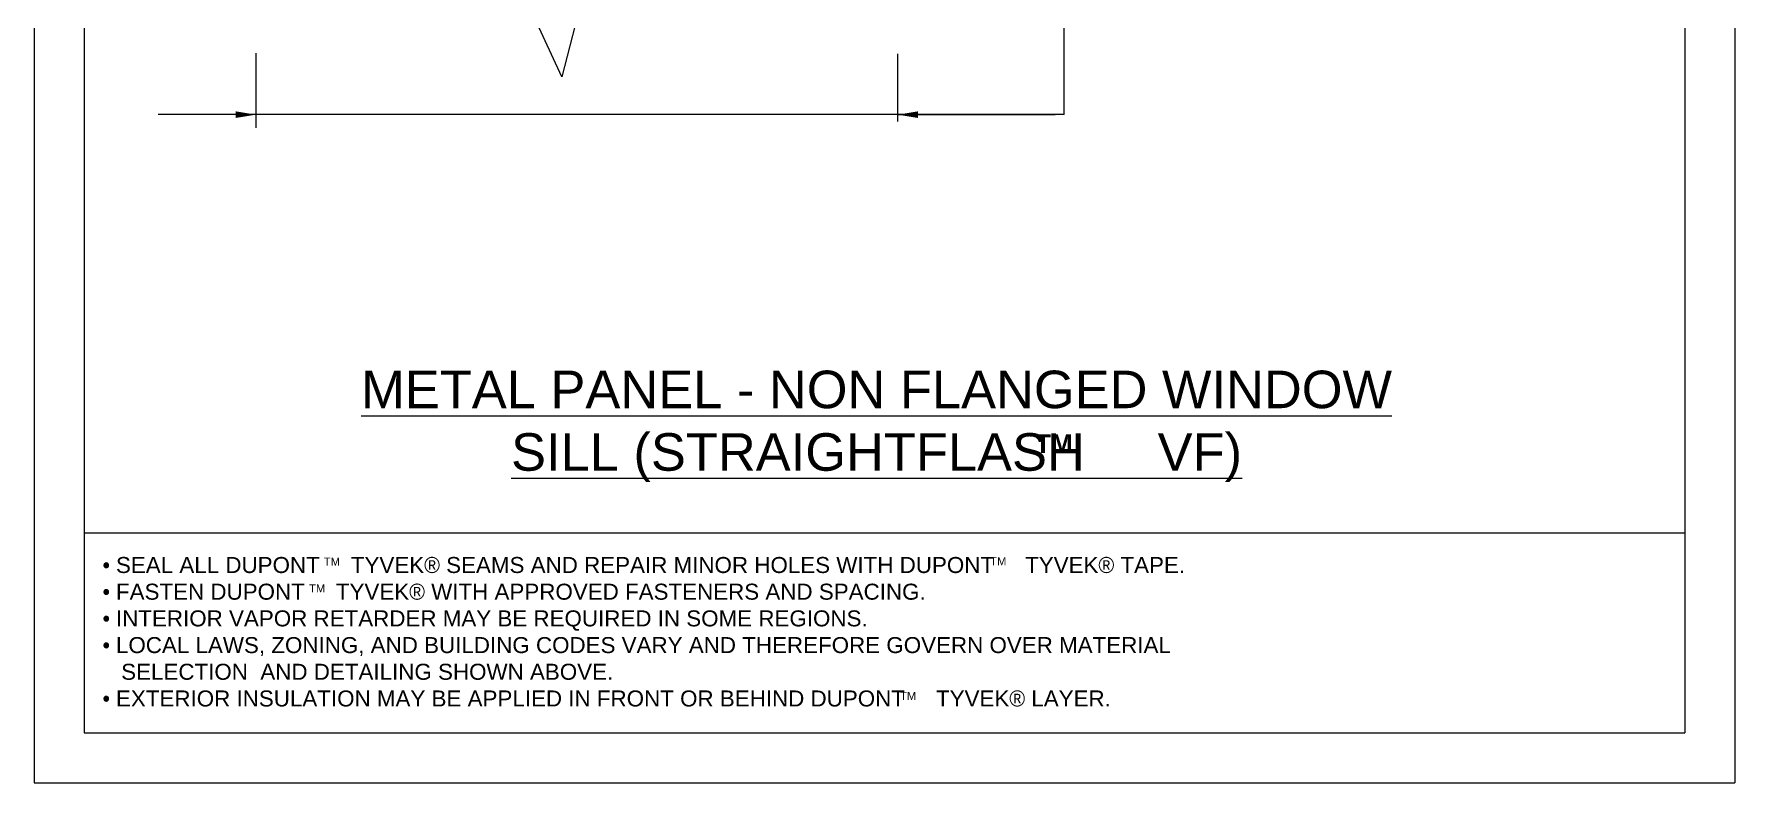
# Model space of a CAD drawing. Extents: x -129 to 26, y 0 to 100.
# Drawn here: x 0 to 25.5, y 0 to 11.23 of the extents above; entities that cross this region are included whole.
import ezdxf

# ---------------------------------------------------------------- set-up
doc = ezdxf.new("R2010")
doc.units = 0
doc.header["$LTSCALE"] = 1.5
doc.header["$MEASUREMENT"] = 0
doc.layers.get('DEFPOINTS').update_dxf_attribs({"linetype": 'CONTINUOUS'})
for name, color, linetype in [('8X11-TTB$0$B', 7, 'CONTINUOUS'), ('STRUCTURE', 252, 'CONTINUOUS'), ('TEXT', 7, 'CONTINUOUS')]:
    doc.layers.add(name, color=color, linetype=linetype)
doc.styles.add('DETAILS', font='sanss___.ttf', dxfattribs={"height": 1})
doc.dimstyles.new('TYVEKDETAILS', dxfattribs={"dimscale": 6, "dimtxt": 1.5, "dimasz": 0.1, "dimexe": 0.75, "dimexo": 0.75, "dimgap": 0.75, "dimtad": 0, "dimtih": 1, "dimtoh": 1, "dimdec": 4, "dimzin": 0, "dimtxsty": 'DETAILS', "dimcen": 0.0625, "dimazin": 3, "dimtfac": 1, "dimtdec": 4, "dimtofl": 0, "dimtmove": 0, "dimatfit": 3, "dimtolj": 1, "dimtzin": 0})

msp = doc.modelspace()

# ---------------------------------------------------------------- linework, layer by layer
at = {"layer": '8X11-TTB$0$B', "color": 7}
for p, q in [((0.75, 32.25), (0.75, 0.75)), ((24.75, 32.25), (24.75, 0.75)), ((0.75, 3.75), (24.75, 3.75)), ((0.75, 0.75), (24.75, 0.75))]:
    msp.add_line(p, q, dxfattribs=at)
at = {"layer": 'DEFPOINTS'}
for p, q in [((0, 33), (0, 0)), ((25.5, 33), (25.5, 0)), ((0, 0), (25.5, 0))]:
    msp.add_line(p, q, dxfattribs=at)
at = {"layer": 'STRUCTURE', "elevation": 0}
msp.add_lwpolyline([(11.419, 11.458), (8.75, 11.458), (8.355, 12.315), (7.911, 10.584), (7.508, 11.458), (2.761, 11.458)], dxfattribs=at)
at = {"layer": 'TEXT'}
for p, q in [((15.443, 10.017), (15.443, 14.753, 0)), ((3.325, 10.941, 0), (3.325, 9.818, 0)), ((12.95, 9.913), (12.95, 10.647)), ((15.443, 10.017, 0), (3.325, 10.017, 0))]:
    msp.add_line(p, q, dxfattribs=at)
at = {"layer": 'TEXT', "linetype": 'CONTINUOUS'}
msp.add_line((12.95, 10.274, 0), (12.95, 10.93, 0), dxfattribs=at)

# ---------------------------------------------------------------- texts
at = {"layer": 'TEXT', "style": 'DETAILS'}
for s, insert, char_height, width, attachment_point in [('{\\LMETAL PANEL - NON FLANGED WINDOW SILL (STRAIGHTFLASH     VF)}', (12.631, 6.18), 0.5625, 17.11142, 2), ('{\\fSymbol|b0|i0|c2|p18;· }SEAL ALL DUPONT     TYVEK{\\fSymbol|b0|i0|c2|p18;â} SEAMS AND REPAIR MINOR HOLES WITH DUPONT     TYVEK{\\fSymbol|b0|i0|c2|p18;â} TAPE.\\P{\\fSymbol|b0|i0|c2|p18;· }FASTEN DUPONT     TYVEK{\\fSymbol|b0|i0|c2|p18;â} WITH APPROVED FASTENERS AND SPACING.\\P{\\fSymbol|b0|i0|c2|p18;· }INTERIOR VAPOR RETARDER MAY BE REQUIRED IN SOME REGIONS.\\P{\\fSymbol|b0|i0|c2|p18;· }LOCAL LAWS, ZONING, AND BUILDING CODES VARY AND THEREFORE GOVERN OVER MATERIAL \\P   SELECTION  AND DETAILING SHOWN ABOVE.\\P{\\fSymbol|b0|i0|c2|p18;· }EXTERIOR INSULATION MAY BE APPLIED IN FRONT OR BEHIND DUPONT     TYVEK{\\fSymbol|b0|i0|c2|p18;â} LAYER.', (1.027, 3.387), 0.24, 17.84809, 1), ('TM', (4.345, 3.378), 0.12, 8.31, 1), ('TM', (14.335, 3.383), 0.12, 8.31, 1), ('TM', (4.124, 2.977), 0.12, 8.31, 1), ('TM', (12.983, 1.365), 0.12, 8.31, 1)]:
    msp.add_mtext(s, dxfattribs=dict(at, insert=insert, char_height=char_height, width=width, attachment_point=attachment_point))
at = {"layer": 'TEXT', "insert": (15.007, 5.084), "char_height": 0.2808, "attachment_point": 4, "style": 'DETAILS'}
msp.add_mtext('{\\fSansSerif|b1|i0|c2|p2;TM}', dxfattribs=at)

# ---------------------------------------------------------------- leaders
at = {"layer": 'TEXT'}
for points in [[(3.325, 10.017, 0), (1.863, 10.017, 0)], [(12.95, 10.017, 0), (15.307, 10.017, 0)]]:
    msp.add_leader(points, dimstyle='TYVEKDETAILS', override={"dimscale": 3, "dimfxl": 3}, dxfattribs=at)

doc.saveas('drawing.dxf')
